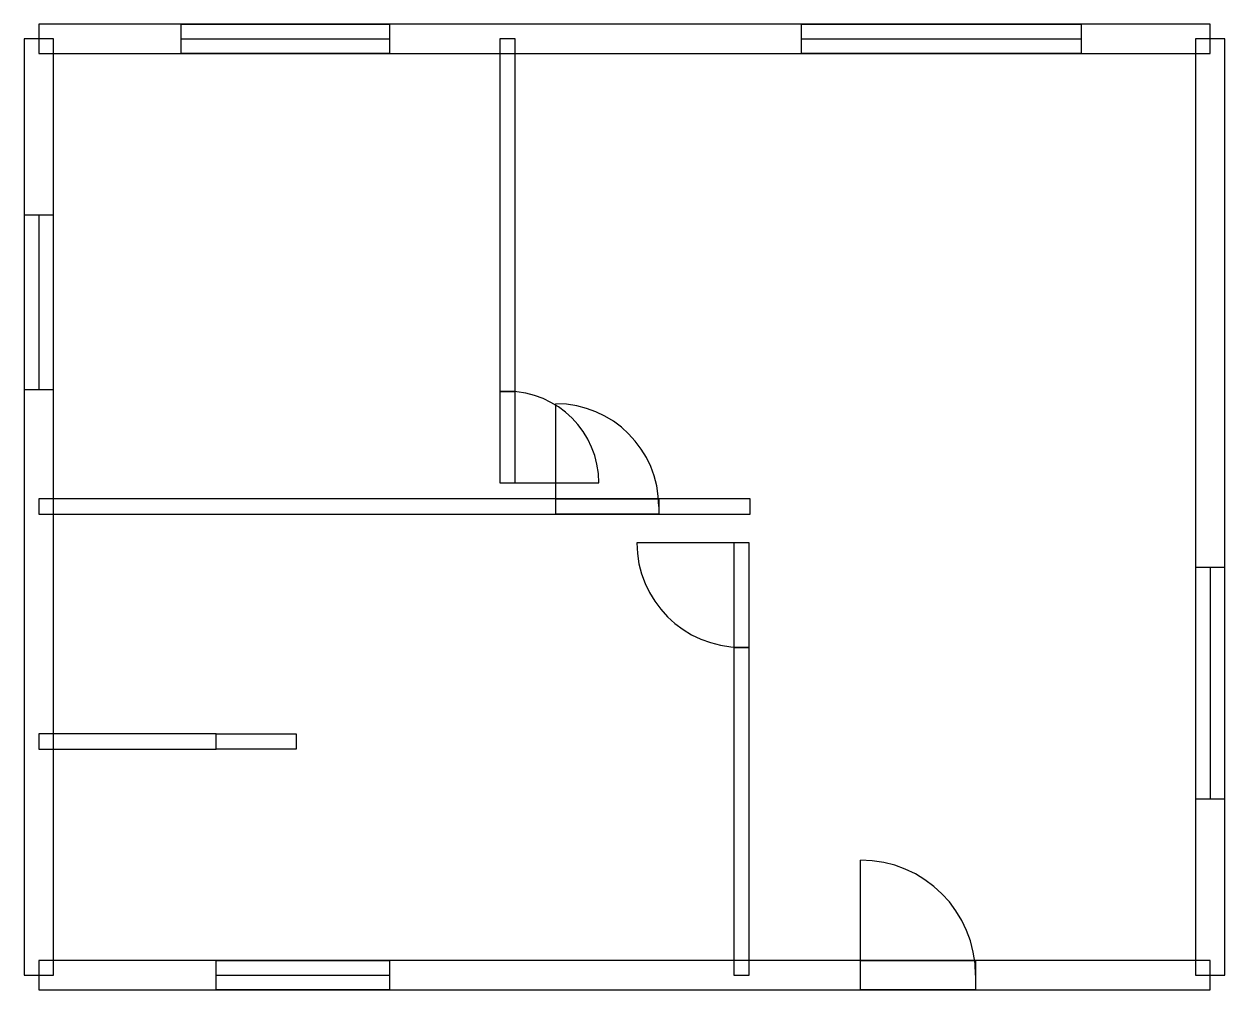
# Model space of a CAD drawing. Header units: millimetres. Extents: x 1390 to 11648, y 1363 to 9613.
import ezdxf

# ---------------------------------------------------------------- set-up
doc = ezdxf.new("R2010")
doc.units = ezdxf.units.MM
for name, color, linetype in [('DOORS', 2, 'CONTINUOUS'), ('OPENINGS', 3, 'CONTINUOUS'), ('WALLS', 1, 'CONTINUOUS'), ('WINDOWS', 5, 'CONTINUOUS')]:
    doc.layers.add(name, color=color, linetype=linetype)

msp = doc.modelspace()

# ---------------------------------------------------------------- linework, layer by layer
at = {"layer": 'DOORS'}
for p, q in [((5453.97, 6475.13), (5453.97, 5694.83)), ((5584.02, 6475.13), (5453.97, 6475.13)), ((5584.02, 5694.83), (5584.02, 6475.13)), ((5933.53, 5491.63), (5933.53, 6369.47)), ((5453.97, 5694.83), (5584.02, 5694.83)), ((5519, 5694.83), (6299.3, 5694.83)), ((5933.53, 5556.66), (6811.37, 5556.66)), ((5933.53, 5426.61), (5933.53, 5556.66)), ((6811.37, 5556.66), (6811.37, 5426.61)), ((6811.37, 5426.61), (5933.53, 5426.61)), ((7518.52, 5182.76), (6624.42, 5182.76)), ((7453.49, 5182.76), (7453.49, 4288.67)), ((7583.54, 5182.76), (7453.49, 5182.76)), ((7583.54, 4288.67), (7583.54, 5182.76)), ((7453.49, 4288.67), (7583.54, 4288.67)), ((8534.53, 1488.53), (8534.53, 2472.03)), ((8534.53, 1614.52), (9518.03, 1614.52)), ((8534.53, 1362.54), (8534.53, 1614.52)), ((9518.03, 1614.52), (9518.03, 1362.54)), ((9518.03, 1362.54), (8534.53, 1362.54))]:
    msp.add_line(p, q, dxfattribs=at)
for centre, radius, start, end in [((5519, 5694.83), 780.3, 0, 90), ((5933.53, 5491.63), 877.84, 0, 90), ((7518.52, 5182.76), 894.09, 180, 270), ((8534.53, 1488.53), 983.5, 0, 90)]:
    msp.add_arc(centre, radius, start, end, dxfattribs=at)
at = {"layer": 'OPENINGS'}
for p, q in [((3031.79, 3549.01), (3714.55, 3549.01)), ((3031.79, 3418.96), (3031.79, 3549.01)), ((3714.55, 3549.01), (3714.55, 3418.96)), ((3714.55, 3418.96), (3031.79, 3418.96))]:
    msp.add_line(p, q, dxfattribs=at)
at = {"layer": 'WALLS'}
for p, q in [((11521.62, 9612.59), (1515.9, 9612.59)), ((1515.9, 9612.59), (1515.9, 9360.62)), ((11521.62, 9360.62), (11521.62, 9612.59)), ((1389.91, 9486.6), (1389.91, 1488.53)), ((1641.88, 9486.6), (1389.91, 9486.6)), ((1641.88, 1488.53), (1641.88, 9486.6)), ((5453.97, 9486.6), (5453.97, 6475.13)), ((5584.02, 9486.6), (5453.97, 9486.6)), ((5584.02, 6475.13), (5584.02, 9486.6)), ((11395.63, 9486.6), (11395.63, 1488.53)), ((11647.6, 9486.6), (11395.63, 9486.6)), ((11647.6, 1488.53), (11647.6, 9486.6)), ((1515.9, 9360.62), (11521.62, 9360.62)), ((5453.97, 6475.13), (5584.02, 6475.13)), ((7591.67, 5556.66), (1515.9, 5556.66)), ((1515.9, 5556.66), (1515.9, 5426.61)), ((7591.67, 5426.61), (7591.67, 5556.66)), ((1515.9, 5426.61), (7591.67, 5426.61)), ((7453.49, 4288.67), (7453.49, 1488.53)), ((7583.54, 4288.67), (7453.49, 4288.67)), ((7583.54, 1488.53), (7583.54, 4288.67)), ((3031.79, 3549.01), (1515.9, 3549.01)), ((1515.9, 3549.01), (1515.9, 3418.96)), ((3031.79, 3418.96), (3031.79, 3549.01)), ((1515.9, 3418.96), (3031.79, 3418.96)), ((11521.62, 1614.52), (1515.9, 1614.52)), ((1515.9, 1614.52), (1515.9, 1362.54)), ((11521.62, 1362.54), (11521.62, 1614.52)), ((1389.91, 1488.53), (1641.88, 1488.53)), ((7453.49, 1488.53), (7583.54, 1488.53)), ((11395.63, 1488.53), (11647.6, 1488.53)), ((1515.9, 1362.54), (11521.62, 1362.54))]:
    msp.add_line(p, q, dxfattribs=at)
at = {"layer": 'WINDOWS'}
for p, q in [((2731.05, 9612.59), (4511.11, 9612.59)), ((2731.05, 9360.62), (2731.05, 9612.59)), ((4511.11, 9612.59), (4511.11, 9360.62)), ((8030.59, 9612.59), (10420.26, 9612.59)), ((8030.59, 9360.62), (8030.59, 9612.59)), ((10420.26, 9612.59), (10420.26, 9360.62)), ((2731.05, 9486.6), (4511.11, 9486.6)), ((8030.59, 9486.6), (10420.26, 9486.6)), ((4511.11, 9360.62), (2731.05, 9360.62)), ((10420.26, 9360.62), (8030.59, 9360.62)), ((1389.91, 7978.84), (1389.91, 6491.39)), ((1641.88, 7978.84), (1389.91, 7978.84)), ((1515.9, 7978.84), (1515.9, 6491.39)), ((1641.88, 6491.39), (1641.88, 7978.84)), ((1389.91, 6491.39), (1641.88, 6491.39)), ((11395.63, 4971.43), (11395.63, 2996.3)), ((11647.6, 4971.43), (11395.63, 4971.43)), ((11521.62, 4971.43), (11521.62, 2996.3)), ((11647.6, 2996.3), (11647.6, 4971.43)), ((11395.63, 2996.3), (11647.6, 2996.3)), ((3031.79, 1614.52), (4511.11, 1614.52)), ((3031.79, 1362.54), (3031.79, 1614.52)), ((4511.11, 1614.52), (4511.11, 1362.54)), ((3031.79, 1488.53), (4511.11, 1488.53)), ((4511.11, 1362.54), (3031.79, 1362.54))]:
    msp.add_line(p, q, dxfattribs=at)

doc.saveas('drawing.dxf')
